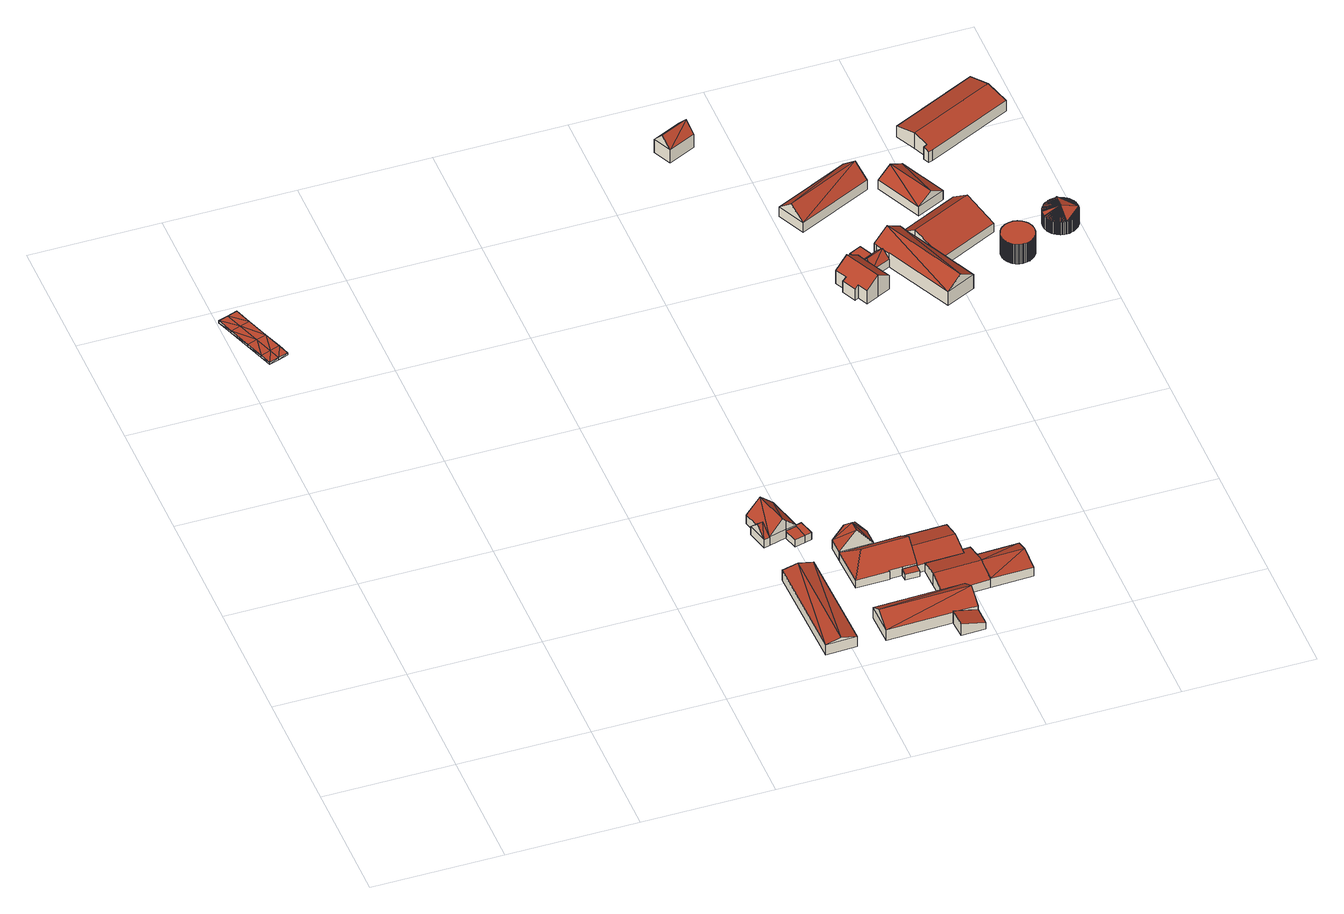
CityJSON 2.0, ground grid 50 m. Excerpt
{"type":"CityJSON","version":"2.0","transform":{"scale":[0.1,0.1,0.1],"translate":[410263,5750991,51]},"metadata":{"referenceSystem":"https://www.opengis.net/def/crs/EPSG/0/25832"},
"CityObjects":{
"building1":{"type":"Building","attributes":{"Geometrietyp2DReferenz":"2000","Gemeindeschluessel":"05515000","function":"53001_1800","roofType":"9999","measuredHeight":1},"geometry":[{"type":"Solid","lod":"2","boundaries":[[[[0,1,2]],[[1,3,2]],[[4,5,0]],[[5,1,0]],[[6,7,4]],[[7,5,4]],[[8,9,6]],[[9,7,6]],[[10,11,8]],[[11,9,8]],[[12,13,10]],[[13,11,10]],[[14,15,12]],[[15,13,12]],[[16,17,14]],[[17,15,14]],[[18,19,16]],[[19,17,16]],[[20,21,18]],[[21,19,18]],[[22,23,20]],[[23,21,20]],[[2,3,22]],[[3,23,22]],[[24,25,7]],[[7,25,5]],[[26,24,7]],[[26,7,9]],[[13,26,9]],[[13,9,11]],[[21,23,25]],[[25,23,3]],[[19,21,24]],[[24,21,25]],[[19,24,17]],[[17,24,26]],[[15,17,26]],[[15,26,13]],[[25,3,5]],[[5,3,1]],[[27,4,2]],[[4,0,2]],[[28,6,27]],[[6,4,27]],[[29,6,28]],[[29,8,6]],[[12,8,29]],[[12,10,8]],[[20,27,22]],[[27,2,22]],[[18,28,20]],[[28,27,20]],[[18,16,28]],[[16,29,28]],[[14,29,16]],[[14,12,29]]]],"semantics":{"surfaces":[{"type":"WallSurface"},{"type":"GroundSurface"},{"type":"RoofSurface"}],"values":[[0,0,0,0,0,0,0,0,0,0,0,0,0,0,0,0,0,0,0,0,0,0,0,0,1,1,1,1,1,1,1,1,1,1,1,1,1,1,1,1,2,2,2,2,2,2,2,2,2,2,2,2,2,2,2,2]]}}]},
"building2":{"type":"Building","attributes":{"Gemeindeschluessel":"05570040","Geometrietyp2DReferenz":"3000","function":"31001_2700","roofType":"3100","measuredHeight":6.21},"geometry":[{"type":"Solid","lod":"2","boundaries":[[[[30,31,32,33]],[[34,35,31,30]],[[36,37,35,34]],[[33,32,37,36]],[[30,38,34]],[[36,39,33]],[[38,30,33]],[[33,39,38]],[[34,38,39]],[[39,36,34]],[[31,35,37,32]]]],"semantics":{"surfaces":[{"type":"WallSurface"},{"type":"RoofSurface"},{"type":"GroundSurface"}],"values":[[0,0,0,0,0,0,1,1,1,1,2]]}}]},
"building3":{"type":"Building","attributes":{"Gemeindeschluessel":"05570040","Geometrietyp2DReferenz":"3000","function":"31001_1000"},"address":[{"country":"Germany","locality":"Sendenhorst","thoroughfareNumber":"34","thoroughfareName":"Rummler"}],"children":["building3-1","building3-2","building3-3","building3-4"]},
"building3-1":{"type":"BuildingPart","attributes":{"roofType":"1000","measuredHeight":3.26},"parents":["building3"],"geometry":[{"type":"Solid","lod":"2","boundaries":[[[[40,41,42,43]],[[44,45,41,40]],[[46,47,45,44]],[[44,40,43,48,46]],[[41,45,47,49,42]],[[49,48,43,42]],[[47,46,48,49]]]],"semantics":{"surfaces":[{"type":"WallSurface"},{"type":"RoofSurface"},{"type":"GroundSurface"},{"type":"ClosureSurface"}],"values":[[0,0,0,1,2,3,3]]}}]},
"building3-2":{"type":"BuildingPart","attributes":{"roofType":"3100","measuredHeight":7.84},"parents":["building3"],"geometry":[{"type":"Solid","lod":"2","boundaries":[[[[50,51,52,53]],[[54,55,51,50]],[[56,57,55,54]],[[50,58,54]],[[50,53,59,60]],[[60,58,50]],[[58,60,61,56]],[[56,54,58]],[[51,55,57,52]],[[57,56,53,52]],[[59,61,60]],[[59,53,56,61]]]],"semantics":{"surfaces":[{"type":"WallSurface"},{"type":"RoofSurface"},{"type":"GroundSurface"},{"type":"ClosureSurface"}],"values":[[0,0,0,0,1,1,1,1,2,3,0,3]]}}]},
"building3-3":{"type":"BuildingPart","attributes":{"roofType":"3100","measuredHeight":9.43},"parents":["building3"],"geometry":[{"type":"Solid","lod":"2","boundaries":[[[[62,53,52,63,64,65]],[[66,67,57,56,68]],[[69,70,67,66]],[[71,43,42,70,69]],[[72,73,71,69,74]],[[75,74,69]],[[74,75,62]],[[75,66,68,61,59,62]],[[72,74,62,65]],[[72,65,73]],[[75,69,66]],[[49,63,52,57,67,70,42]],[[43,71,73,48]],[[42,43,48,49]],[[48,73,65,64]],[[63,49,48,64]],[[61,68,56]],[[62,59,53]],[[57,52,53,56]],[[53,59,61,56]]]],"semantics":{"surfaces":[{"type":"WallSurface"},{"type":"RoofSurface"},{"type":"GroundSurface"},{"type":"ClosureSurface"}],"values":[[0,0,0,0,1,1,1,1,0,0,0,2,0,3,0,3,0,0,3,3]]}}]},
"building3-4":{"type":"BuildingPart","attributes":{"roofType":"1000","measuredHeight":3.27},"parents":["building3"],"geometry":[{"type":"Solid","lod":"2","boundaries":[[[[76,77,47,46]],[[64,63,77,76]],[[76,46,48,64]],[[47,77,63,49]],[[48,46,47,49]],[[63,64,48,49]]]],"semantics":{"surfaces":[{"type":"WallSurface"},{"type":"RoofSurface"},{"type":"GroundSurface"},{"type":"ClosureSurface"}],"values":[[0,0,1,2,3,3]]}}]},
"building4":{"type":"Building","attributes":{"Gemeindeschluessel":"05570040","Geometrietyp2DReferenz":"3000","function":"31001_2700"},"children":["building4-1","building4-2"]},
"building4-1":{"type":"BuildingPart","attributes":{"roofType":"2100","measuredHeight":5.52},"parents":["building4"],"geometry":[{"type":"Solid","lod":"2","boundaries":[[[[78,79,80,81]],[[82,83,79,78]],[[84,85,86,83,82]],[[78,81,87,84,82]],[[80,79,83,86]],[[85,84,87]],[[80,86,85,87,81]]]],"semantics":{"surfaces":[{"type":"WallSurface"},{"type":"RoofSurface"},{"type":"GroundSurface"},{"type":"ClosureSurface"}],"values":[[0,0,0,1,2,0,3]]}}]},
"building4-2":{"type":"BuildingPart","attributes":{"roofType":"3100","measuredHeight":9.21},"parents":["building4"],"geometry":[{"type":"Solid","lod":"2","boundaries":[[[[88,89,90,91,92,80,86]],[[93,94,95]],[[94,93,96,97]],[[97,98,99,94]],[[96,100,97]],[[96,93,101,100]],[[94,99,95]],[[95,88,86,85]],[[99,89,88,95]],[[98,90,89,99]],[[97,91,90,98]],[[100,92,91,97]],[[101,81,80,92,100]],[[95,85,87,101,93]],[[81,101,87]],[[80,81,87,85,86]]]],"semantics":{"surfaces":[{"type":"GroundSurface"},{"type":"RoofSurface"},{"type":"WallSurface"},{"type":"ClosureSurface"}],"values":[[0,1,1,1,2,2,2,2,2,2,2,2,2,1,2,3]]}}]},
"building5":{"type":"Building","attributes":{"Gemeindeschluessel":"05570040","Geometrietyp2DReferenz":"3000","function":"31001_2460","roofType":"9999","measuredHeight":12.11},"geometry":[{"type":"Solid","lod":"2","boundaries":[[[[102,103,104,105]],[[106,107,103,102]],[[108,109,107,106]],[[105,104,109,108]],[[102,110,111,106]],[[108,112,105]],[[110,113,111]],[[113,110,102]],[[112,113,102]],[[102,105,112]],[[106,111,113]],[[108,106,113]],[[113,112,108]],[[103,107,109,104]]]],"semantics":{"surfaces":[{"type":"WallSurface"},{"type":"RoofSurface"},{"type":"GroundSurface"}],"values":[[0,0,0,0,0,0,1,1,1,1,1,1,1,2]]}}]},
"building6":{"type":"Building","attributes":{"Gemeindeschluessel":"05570040","Geometrietyp2DReferenz":"3000","function":"31001_2700"},"children":["building6-1","building6-2","building6-3"]},
"building6-1":{"type":"BuildingPart","attributes":{"roofType":"2100","measuredHeight":2.85},"parents":["building6"],"geometry":[{"type":"Solid","lod":"2","boundaries":[[[[114,115,116,117]],[[118,119,115,114]],[[120,121,119,118]],[[114,117,122,120,118]],[[123,116,115,119,121]],[[121,120,122,123]],[[116,123,122,117]]]],"semantics":{"surfaces":[{"type":"WallSurface"},{"type":"RoofSurface"},{"type":"GroundSurface"},{"type":"ClosureSurface"}],"values":[[0,0,0,1,2,3,3]]}}]},
"building6-2":{"type":"BuildingPart","attributes":{"roofType":"3100","measuredHeight":5.65},"parents":["building6"],"geometry":[{"type":"Solid","lod":"2","boundaries":[[[[124,117,116,125,126]],[[127,128,129,130]],[[131,132,128,127]],[[133,134,132,131]],[[135,136,134,133]],[[126,125,136,135]],[[127,130,137,138,131]],[[139,124,126,135,133,131,138]],[[116,123,140,141,129,128,132,134,136,125]],[[117,124,139,122]],[[116,117,122,123]],[[123,122,139,138,140]],[[141,140,138,137]],[[129,141,137,130]]]],"semantics":{"surfaces":[{"type":"WallSurface"},{"type":"RoofSurface"},{"type":"GroundSurface"},{"type":"ClosureSurface"}],"values":[[0,0,0,0,0,0,1,1,2,0,3,3,3,3]]}}]},
"building6-3":{"type":"BuildingPart","attributes":{"roofType":"5000","measuredHeight":10.02},"parents":["building6"],"geometry":[{"type":"Solid","lod":"2","boundaries":[[[[121,120,142]],[[143,144,121,142]],[[145,146,144,143]],[[147,148,146,145]],[[149,150,148,147]],[[151,152,150,149]],[[153,130,129,152,151]],[[147,154,149]],[[145,143,142,139,155,154,147]],[[153,151,149,154,155]],[[140,123,121,144,146,148,150,152,129,141]],[[138,137,155,139]],[[122,123,140,138,139]],[[140,141,137,138]],[[120,122,139,142]],[[121,123,122,120]],[[130,153,155,137]],[[129,130,137,141]]]],"semantics":{"surfaces":[{"type":"WallSurface"},{"type":"RoofSurface"},{"type":"GroundSurface"},{"type":"ClosureSurface"}],"values":[[0,0,0,0,0,0,0,1,1,1,2,0,3,3,0,3,0,3]]}}]},
"building7":{"type":"Building","attributes":{"Gemeindeschluessel":"05570040","Geometrietyp2DReferenz":"3000","function":"31001_2700"},"children":["building7-1","building7-2"]},
"building7-1":{"type":"BuildingPart","attributes":{"roofType":"3100","measuredHeight":5.7},"parents":["building7"],"geometry":[{"type":"Solid","lod":"2","boundaries":[[[[156,157,158,159]],[[160,161,157,156]],[[162,163,164,161,160]],[[156,165,160]],[[166,165,156]],[[156,159,166]],[[162,160,165]],[[165,166,167,162]],[[157,161,164,168,158]],[[163,162,169]],[[168,170,159,158]],[[164,163,169,170,168]],[[169,162,167]],[[170,166,159]],[[170,169,167,166]]]],"semantics":{"surfaces":[{"type":"WallSurface"},{"type":"RoofSurface"},{"type":"GroundSurface"},{"type":"ClosureSurface"}],"values":[[0,0,0,0,1,1,1,1,2,0,3,3,0,3,3]]}}]},
"building7-2":{"type":"BuildingPart","attributes":{"roofType":"3100","measuredHeight":5.75},"parents":["building7"],"geometry":[{"type":"Solid","lod":"2","boundaries":[[[[171,172,173,174]],[[175,176,172,171]],[[177,178,176,175]],[[179,180,178,177]],[[181,182,180,179]],[[183,184,182,181]],[[185,159,158,184,183]],[[186,187,164,163]],[[174,173,187,186]],[[185,183,181,179,177,175,188]],[[171,174,186,163,169,167,188,175]],[[172,176,178,180,182,184,158,168,164,187,173]],[[159,185,188,166]],[[158,159,170,168]],[[159,166,170]],[[166,188,167]],[[170,169,163,164,168]],[[170,166,167,169]]]],"semantics":{"surfaces":[{"type":"WallSurface"},{"type":"RoofSurface"},{"type":"GroundSurface"},{"type":"ClosureSurface"}],"values":[[0,0,0,0,0,0,0,0,0,1,1,2,0,3,3,0,3,3]]}}]},
"building8":{"type":"Building","attributes":{"Gemeindeschluessel":"05570040","Geometrietyp2DReferenz":"3000","function":"31001_1000","roofType":"3100","measuredHeight":10.48},"address":[{"country":"Germany","locality":"Sendenhorst","thoroughfareNumber":"36","thoroughfareName":"Rummler"}],"geometry":[{"type":"Solid","lod":"2","boundaries":[[[[189,190,191,192]],[[193,194,190,189]],[[195,196,194,193]],[[192,191,196,195]],[[189,197,193]],[[195,198,192]],[[198,197,189]],[[189,192,198]],[[197,198,195]],[[195,193,197]],[[190,194,196,191]]]],"semantics":{"surfaces":[{"type":"WallSurface"},{"type":"RoofSurface"},{"type":"GroundSurface"}],"values":[[0,0,0,0,0,0,1,1,1,1,2]]}}]},
"building9":{"type":"Building","attributes":{"Gemeindeschluessel":"05570040","Geometrietyp2DReferenz":"3000","function":"31001_1000","roofType":"3100","measuredHeight":9.97},"address":[{"country":"Germany","locality":"Sendenhorst","thoroughfareNumber":"35","thoroughfareName":"Rummler"}],"geometry":[{"type":"Solid","lod":"2","boundaries":[[[[199,200,201,202]],[[203,204,200,199]],[[205,206,204,203]],[[207,208,206,205]],[[209,210,208,207]],[[211,212,210,209]],[[213,214,212,211]],[[215,216,214,213]],[[217,218,216,215]],[[219,220,218,217]],[[221,222,220,219]],[[202,201,222,221]],[[215,213,211,209,207,217]],[[205,203,199,202,221,219,217,207]],[[200,204,206,208,210,212,214,216,218,220,222,201]]]],"semantics":{"surfaces":[{"type":"WallSurface"},{"type":"RoofSurface"},{"type":"GroundSurface"}],"values":[[0,0,0,0,0,0,0,0,0,0,0,0,1,1,2]]}}]},
"building10":{"type":"Building","attributes":{"Gemeindeschluessel":"05570040","Geometrietyp2DReferenz":"3000","function":"51009_1611","roofType":"1000","measuredHeight":2.73},"geometry":[{"type":"Solid","lod":"2","boundaries":[[[[223,224,225,226]],[[227,228,224,223]],[[229,230,228,227]],[[226,225,230,229]],[[227,223,226,229]],[[224,228,230,225]]]],"semantics":{"surfaces":[{"type":"WallSurface"},{"type":"RoofSurface"},{"type":"GroundSurface"}],"values":[[0,0,0,0,1,2]]}}]},
"building11":{"type":"Building","attributes":{"Gemeindeschluessel":"05570040","Geometrietyp2DReferenz":"3000","function":"31001_2700","roofType":"3100","measuredHeight":9.46},"address":[{"country":"Germany","locality":"Sendenhorst","thoroughfareNumber":"35a","thoroughfareName":"Rummler"}],"geometry":[{"type":"Solid","lod":"2","boundaries":[[[[231,232,233,234]],[[235,236,232,231]],[[237,238,236,235]],[[234,233,238,237]],[[231,239,235]],[[237,240,234]],[[231,234,240]],[[240,239,231]],[[239,240,237]],[[237,235,239]],[[232,236,238,233]]]],"semantics":{"surfaces":[{"type":"WallSurface"},{"type":"RoofSurface"},{"type":"GroundSurface"}],"values":[[0,0,0,0,0,0,1,1,1,1,2]]}}]},
"building12":{"type":"Building","attributes":{"Gemeindeschluessel":"05570040","Geometrietyp2DReferenz":"3000","function":"31001_2700"},"children":["building12-1","building12-2","building12-3"]},
"building12-1":{"type":"BuildingPart","attributes":{"roofType":"3100","measuredHeight":6.8},"parents":["building12"],"geometry":[{"type":"Solid","lod":"2","boundaries":[[[[241,242,243,244]],[[245,246,247,248]],[[244,243,246,245]],[[245,249,244]],[[249,250,251,241]],[[241,244,249]],[[245,248,252,250]],[[250,249,245]],[[242,247,246,243]],[[242,241,248,247]],[[252,251,250]],[[252,248,241,251]]]],"semantics":{"surfaces":[{"type":"WallSurface"},{"type":"RoofSurface"},{"type":"GroundSurface"},{"type":"ClosureSurface"}],"values":[[0,0,0,0,1,1,1,1,2,3,0,3]]}}]},
"building12-2":{"type":"BuildingPart","attributes":{"roofType":"3100","measuredHeight":9.36},"parents":["building12"],"geometry":[{"type":"Solid","lod":"2","boundaries":[[[[253,254,255,256]],[[257,258,259,260,261]],[[262,253,256,261,260]],[[263,264,265,255,254,266]],[[257,264,263,258]],[[261,265,264,257]],[[256,255,265,261]],[[262,260,267]],[[254,253,262,267,266]],[[267,260,259]],[[263,266,267,259,258]]]],"semantics":{"surfaces":[{"type":"WallSurface"},{"type":"RoofSurface"},{"type":"GroundSurface"},{"type":"ClosureSurface"}],"values":[[0,1,1,2,0,0,0,0,3,0,3]]}}]},
"building12-3":{"type":"BuildingPart","attributes":{"roofType":"3100","measuredHeight":10.77},"parents":["building12"],"geometry":[{"type":"Solid","lod":"2","boundaries":[[[[268,269,254,253,270]],[[271,272,269,268]],[[273,274,272,271]],[[275,248,247,274,273]],[[276,277,242,241,278]],[[279,280,277,276]],[[268,270,262,267,259,279,281]],[[282,281,279]],[[281,282,271]],[[276,278,251,252,275,273,271,282]],[[281,271,268]],[[282,279,276]],[[269,272,274,247,242,277,280,263,266,254]],[[251,278,241]],[[248,275,252]],[[242,247,248,241]],[[248,252,251,241]],[[280,279,259,258,263]],[[262,270,253]],[[266,267,262,253,254]],[[263,258,259,267,266]]]],"semantics":{"surfaces":[{"type":"WallSurface"},{"type":"RoofSurface"},{"type":"GroundSurface"},{"type":"ClosureSurface"}],"values":[[0,0,0,0,0,0,1,1,1,1,0,0,2,0,0,3,3,0,0,3,3]]}}]},
"building13":{"type":"Building","attributes":{"Gemeindeschluessel":"05570040","Geometrietyp2DReferenz":"3000","function":"31001_2700","roofType":"3100","measuredHeight":7.72},"geometry":[{"type":"Solid","lod":"2","boundaries":[[[[283,284,285,286]],[[287,288,284,283]],[[289,290,288,287]],[[286,285,290,289]],[[283,291,287]],[[289,292,286]],[[291,283,286]],[[286,292,291]],[[287,291,292]],[[292,289,287]],[[284,288,290,285]]]],"semantics":{"surfaces":[{"type":"WallSurface"},{"type":"RoofSurface"},{"type":"GroundSurface"}],"values":[[0,0,0,0,0,0,1,1,1,1,2]]}}]},
"building14":{"type":"Building","attributes":{"Gemeindeschluessel":"05570040","Geometrietyp2DReferenz":"3000","function":"51003_1201","roofType":"1000","measuredHeight":9},"geometry":[{"type":"Solid","lod":"2","boundaries":[[[[293,294,295,296]],[[297,298,294,293]],[[299,300,298,297]],[[301,302,300,299]],[[303,304,302,301]],[[305,306,304,303]],[[307,308,306,305]],[[309,310,308,307]],[[311,312,310,309]],[[313,314,312,311]],[[315,316,314,313]],[[317,318,316,315]],[[319,320,318,317]],[[321,322,320,319]],[[323,324,322,321]],[[325,326,324,323]],[[327,328,326,325]],[[329,330,328,327]],[[331,332,330,329]],[[333,334,332,331]],[[335,336,334,333]],[[337,338,336,335]],[[339,340,338,337]],[[341,342,340,339]],[[343,344,342,341]],[[345,346,344,343]],[[347,348,346,345]],[[349,350,348,347]],[[351,352,350,349]],[[353,354,352,351]],[[355,356,354,353]],[[357,358,356,355]],[[359,360,358,357]],[[361,362,360,359]],[[363,364,362,361]],[[365,366,364,363]],[[367,368,366,365]],[[369,370,368,367]],[[371,372,370,369]],[[373,374,372,371]],[[375,376,374,373]],[[377,378,376,375]],[[379,380,378,377]],[[381,382,380,379]],[[383,384,382,381]],[[385,386,384,383]],[[387,388,386,385]],[[389,390,388,387]],[[391,392,390,389]],[[393,394,392,391]],[[395,396,394,393]],[[397,398,396,395]],[[399,400,398,397]],[[401,402,400,399]],[[403,404,402,401]],[[405,406,404,403]],[[407,408,406,405]],[[409,410,408,407]],[[411,412,410,409]],[[413,414,412,411]],[[415,416,414,413]],[[417,418,416,415]],[[419,420,418,417]],[[421,422,420,419]],[[423,424,422,421]],[[425,426,424,423]],[[427,428,426,425]],[[429,430,428,427]],[[431,432,430,429]],[[433,434,432,431]],[[435,436,434,433]],[[437,438,436,435]],[[439,440,438,437]],[[441,442,440,439]],[[443,444,442,441]],[[445,446,444,443]],[[447,448,446,445]],[[449,450,448,447]],[[451,452,450,449]],[[453,454,452,451]],[[455,456,454,453]],[[457,458,456,455]],[[459,460,458,457]],[[461,462,460,459]],[[463,464,462,461]],[[465,466,464,463]],[[467,468,466,465]],[[469,470,468,467]],[[471,472,470,469]],[[473,474,472,471]],[[475,476,474,473]],[[477,478,476,475]],[[479,480,478,477]],[[481,482,480,479]],[[483,484,482,481]],[[296,295,484,483]],[[481,479,477,475,473,471,469,467,465,463,461,459,457,455,453,451,449,447,445,443,441,439,437,435,433,431,429,427,425,423,421,419,417,415,413,411,409,407,405,403,401,399,397,395,393,391,389,387,385,383,381,379,377,375,373,371,369,367,365,363,361,359,357,355,353,351,349,347,345,343,341,339,337,335,333,331,329,327,325,323,321,319,317,315,313,311,309,307,305,303,301,299,297,293,296,483]],[[294,298,300,302,304,306,308,310,312,314,316,318,320,322,324,326,328,330,332,334,336,338,340,342,344,346,348,350,352,354,356,358,360,362,364,366,368,370,372,374,376,378,380,382,384,386,388,390,392,394,396,398,400,402,404,406,408,410,412,414,416,418,420,422,424,426,428,430,432,434,436,438,440,442,444,446,448,450,452,454,456,458,460,462,464,466,468,470,472,474,476,478,480,482,484,295]]]],"semantics":{"surfaces":[{"type":"WallSurface"},{"type":"RoofSurface"},{"type":"GroundSurface"}],"values":[[0,0,0,0,0,0,0,0,0,0,0,0,0,0,0,0,0,0,0,0,0,0,0,0,0,0,0,0,0,0,0,0,0,0,0,0,0,0,0,0,0,0,0,0,0,0,0,0,0,0,0,0,0,0,0,0,0,0,0,0,0,0,0,0,0,0,0,0,0,0,0,0,0,0,0,0,0,0,0,0,0,0,0,0,0,0,0,0,0,0,0,0,0,0,0,0,1,2]]}}]},
"building15":{"type":"Building","attributes":{"Gemeindeschluessel":"05570040","Geometrietyp2DReferenz":"3000","function":"51003_1201","roofType":"5000","measuredHeight":8.11},"geometry":[{"type":"Solid","lod":"2","boundaries":[[[[485,486,487]],[[488,485,487]],[[489,488,487]],[[490,489,487]],[[491,490,487]],[[492,491,487]],[[493,492,487]],[[494,493,487]],[[495,494,487]],[[496,495,487]],[[497,496,487]],[[498,497,487]],[[499,498,487]],[[500,499,487]],[[501,500,487]],[[502,501,487]],[[503,502,487]],[[504,503,487]],[[504,487,505]],[[504,505,506]],[[507,504,506]],[[507,506,508]],[[508,509,507]],[[510,511,512]],[[487,510,512]],[[487,512,513]],[[487,513,514]],[[487,514,515]],[[487,515,516]],[[487,516,517]],[[487,517,518]],[[487,518,519]],[[487,519,520]],[[487,520,521]],[[487,521,522]],[[487,522,523]],[[487,523,524]],[[487,524,525]],[[487,525,526]],[[487,526,527]],[[487,527,528]],[[487,528,529]],[[487,529,530]],[[487,530,531]],[[487,531,532]],[[487,532,533]],[[487,533,534]],[[487,534,535]],[[535,505,487]],[[536,537,538]],[[506,505,535]],[[511,510,539]],[[540,541,542]],[[543,544,545,546,547,548,549,550,551,552,553,554,555,556,557,558,559,560,561,562,563,564,565,566,567,568,569,570,571,572,573,574,575,576,577,578,579,580,581,582,583,584,585,586,587,588,589,590,591,592,593,594,595,596,597,598,599,600,601,602,603,604,605,606,607,608,609,610,611,612,613,614,615,616,617,618,619,620,621,622,623,624,625,626,627,628,629,630,631,632,633,634,635,636,637,638,639,640,641]],[[504,543,641,503]],[[507,544,543,504]],[[509,545,544,507]],[[508,546,545,509]],[[506,547,546,508]],[[535,548,547,506]],[[534,549,548,535]],[[533,550,549,534]],[[532,551,550,533]],[[531,552,551,532]],[[530,553,552,531]],[[529,554,553,530]],[[528,555,554,529]],[[527,556,555,528]],[[526,557,556,527]],[[525,558,557,526]],[[524,559,558,525]],[[523,560,559,524]],[[522,561,560,523]],[[521,562,561,522]],[[520,563,562,521]],[[519,564,563,520]],[[518,565,564,519]],[[517,566,565,518]],[[516,567,566,517]],[[515,568,567,516]],[[514,569,568,515]],[[513,570,569,514]],[[512,571,570,513]],[[511,572,571,512]],[[539,573,572,511]],[[642,574,573,539]],[[643,575,574,642]],[[644,576,575,643]],[[645,577,576,644]],[[646,578,577,645]],[[647,579,578,646]],[[648,580,579,647]],[[649,581,580,648]],[[650,582,581,649]],[[651,583,582,650]],[[652,584,583,651]],[[653,585,584,652]],[[654,586,585,653]],[[655,587,586,654]],[[656,588,587,655]],[[657,589,588,656]],[[658,590,589,657]],[[659,591,590,658]],[[660,592,591,659]],[[661,593,592,660]],[[662,594,593,661]],[[663,595,594,662]],[[536,596,595,663]],[[538,597,596,536]],[[664,598,597,538]],[[665,599,598,664]],[[666,600,599,665]],[[667,601,600,666]],[[668,602,601,667]],[[669,603,602,668]],[[670,604,603,669]],[[671,605,604,670]],[[672,606,605,671]],[[673,607,606,672]],[[674,608,607,673]],[[675,609,608,674]],[[676,610,609,675]],[[677,611,610,676]],[[678,612,611,677]],[[679,613,612,678]],[[680,614,613,679]],[[681,615,614,680]],[[682,616,615,681]],[[683,617,616,682]],[[684,618,617,683]],[[685,619,618,684]],[[686,620,619,685]],[[540,621,620,686]],[[542,622,621,540]],[[687,623,622,542]],[[486,624,623,687]],[[485,625,624,486]],[[488,626,625,485]],[[489,627,626,488]],[[490,628,627,489]],[[491,629,628,490]],[[492,630,629,491]],[[493,631,630,492]],[[494,632,631,493]],[[495,633,632,494]],[[496,634,633,495]],[[497,635,634,496]],[[498,636,635,497]],[[499,637,636,498]],[[500,638,637,499]],[[501,639,638,500]],[[502,640,639,501]],[[503,641,640,502]],[[536,663,662]],[[537,536,662]],[[537,662,661]],[[537,661,660]],[[537,660,659]],[[537,659,658]],[[537,658,657]],[[537,657,656]],[[537,656,655]],[[537,655,654]],[[537,654,653]],[[537,653,652]],[[537,652,651]],[[537,651,650]],[[537,650,649]],[[537,649,648]],[[537,648,647]],[[537,647,646]],[[537,646,645]],[[537,645,644]],[[537,644,643]],[[537,643,642]],[[537,642,539]],[[537,539,510]],[[510,487,537]],[[664,538,537]],[[665,664,537]],[[666,665,537]],[[667,666,537]],[[668,667,537]],[[669,668,537]],[[670,669,537]],[[671,670,537]],[[672,671,537]],[[673,672,537]],[[674,673,537]],[[675,674,537]],[[676,675,537]],[[677,676,537]],[[678,677,537]],[[679,678,537]],[[680,679,537]],[[681,680,537]],[[682,681,537]],[[683,682,537]],[[684,683,537]],[[685,684,537]],[[685,537,487]],[[686,685,487]],[[540,686,487]],[[487,541,540]],[[542,541,487]],[[687,542,487]],[[486,687,487]]]],"semantics":{"surfaces":[{"type":"RoofSurface"},{"type":"WallSurface"},{"type":"GroundSurface"}],"values":[[0,0,0,0,0,0,0,0,0,0,0,0,0,0,0,0,0,0,0,0,0,0,0,0,0,0,0,0,0,0,0,0,0,0,0,0,0,0,0,0,0,0,0,0,0,0,0,0,0,1,1,1,1,2,1,1,1,1,1,1,1,1,1,1,1,1,1,1,1,1,1,1,1,1,1,1,1,1,1,1,1,1,1,1,1,1,1,1,1,1,1,1,1,1,1,1,1,1,1,1,1,1,1,1,1,1,1,1,1,1,1,1,1,1,1,1,1,1,1,1,1,1,1,1,1,1,1,1,1,1,1,1,1,1,1,1,1,1,1,1,1,1,1,1,1,1,1,1,1,1,1,1,1,0,0,0,0,0,0,0,0,0,0,0,0,0,0,0,0,0,0,0,0,0,0,0,0,0,0,0,0,0,0,0,0,0,0,0,0,0,0,0,0,0,0,0,0,0,0,0,0,0,0,0,0,0,0]]}}]},
"building16":{"type":"Building","attributes":{"Gemeindeschluessel":"05570040","Geometrietyp2DReferenz":"3000","function":"31001_2700","roofType":"3100","measuredHeight":7.17},"geometry":[{"type":"Solid","lod":"2","boundaries":[[[[688,689,690,691]],[[692,693,689,688]],[[694,695,693,692]],[[696,697,695,694]],[[698,699,697,696]],[[700,701,699,698]],[[702,703,701,700]],[[704,705,703,702]],[[691,690,705,704]],[[698,696,694,700]],[[692,688,691,704,702,700,694]],[[689,693,695,697,699,701,703,705,690]]]],"semantics":{"surfaces":[{"type":"WallSurface"},{"type":"RoofSurface"},{"type":"GroundSurface"}],"values":[[0,0,0,0,0,0,0,0,0,1,1,2]]}}]}
},
"vertices":[
[84,2470,13],[84,2470,3],[46,2457,13],[46,2457,3],[106,2405,13],[106,2405,3],[136,2318,14],[136,2318,4],[160,2249,14],[160,2249,4],[176,2204,14],[176,2204,4],[138,2191,14],[138,2191,4],[100,2178,14],[100,2178,4],[84,2223,14],[84,2223,4],[60,2292,14],[60,2292,4],[30,2379,13],[30,2379,3],[8,2444,13],[8,2444,3],[98,2305,4],[68,2392,3],[122,2236,4],[68,2392,13],[98,2305,14],[122,2236,14],
[1509,76,76],[1509,76,29],[1499,493,29],[1499,493,76],[1392,73,76],[1392,73,29],[1382,490,76],[1382,490,29],[1451,75,91],[1441,491,91],
[1534,714,63],[1534,714,30],[1509,708,30],[1509,708,63],[1550,654,63],[1550,654,30],[1525,647,63],[1525,647,30],[1511,703,63],[1511,703,30],
[1381,669,67],[1381,669,30],[1402,674,30],[1402,674,67],[1360,750,67],[1360,750,30],[1381,755,67],[1381,755,30],[1371,709,109],[1401,676,69],[1391,715,109],[1381,754,69],
[1402,674,69],[1469,692,30],[1469,692,63],[1469,692,69],[1366,810,69],[1366,810,30],[1381,755,69],[1475,839,69],[1475,839,30],[1509,708,69],[1469,692,111],[1511,703,69],[1456,688,125],[1421,824,125],
[1484,637,63],[1484,637,30],
[1960,10,61],[1960,10,29],[1958,82,29],[1958,82,61],[1868,7,84],[1868,7,29],[1866,79,84],[1866,79,78],[1866,79,29],[1888,80,78],
[1615,72,29],[1612,198,29],[1868,206,29],[1954,208,29],[1954,204,29],[1956,145,121],[1613,135,121],[1615,72,78],[1954,204,81],[1954,208,78],[1868,206,78],[1612,198,78],[1954,204,78],[1958,82,78],
[1602,586,69],[1602,586,30],[1604,519,30],[1604,519,69],[1730,589,69],[1730,589,30],[1732,523,69],[1732,523,30],[1645,587,125],[1686,588,126],[1668,521,151],[1667,562,151],
[1838,347,54],[1838,347,29],[1838,365,29],[1838,365,57],[1784,346,54],[1784,346,29],[1783,372,58],[1783,372,29],[1838,374,58],[1838,374,29],
[1838,365,64],[1864,366,29],[1864,366,64],[2005,532,64],[2005,532,29],[1833,527,29],[1833,527,64],[2008,451,86],[2008,451,29],[2010,396,71],[2010,396,29],[2011,370,64],[2011,370,29],[1835,450,85],[1836,446,86],[1838,374,67],[1836,446,29],[1835,450,29],
[1783,372,67],[1735,370,67],[1735,370,29],[1735,367,65],[1735,367,29],[1608,364,66],[1608,364,29],[1604,519,66],[1604,519,29],[1732,523,67],[1732,523,29],[1833,527,67],[1655,443,129],[1835,450,129],
[2206,349,70],[2206,349,30],[2046,344,30],[2046,344,70],[2211,213,70],[2211,213,30],[2050,208,70],[2050,208,66],[2050,208,30],[2208,297,87],[2048,291,87],[2048,283,86],[2048,291,30],[2050,225,70],[2048,291,70],
[1868,206,66],[1868,206,30],[1954,208,30],[1954,208,66],[1866,286,88],[1866,286,30],[1864,366,66],[1864,366,30],[2011,370,66],[2011,370,30],[2010,396,60],[2010,396,30],[2044,397,60],[2044,397,30],[2046,344,74],[1954,204,65],[1954,204,30],[2048,291,88],
[1835,2806,71],[1835,2806,9],[1730,2757,9],[1730,2757,71],[1868,2735,71],[1868,2735,9],[1763,2687,71],[1763,2687,9],[1852,2771,114],[1746,2722,114],
[2091,1830,80],[2091,1830,29],[2117,1775,29],[2117,1775,79],[2105,1836,90],[2105,1836,29],[2083,1881,90],[2083,1881,29],[2133,1905,129],[2133,1905,29],[2183,1929,90],[2183,1929,29],[2187,1919,90],[2187,1919,29],[2214,1863,90],[2214,1863,29],[2249,1791,90],[2249,1791,29],[2199,1767,129],[2199,1767,29],[2149,1743,90],[2149,1743,29],[2131,1782,90],[2131,1782,29],
[2218,2005,56],[2218,2005,29],[2171,1982,29],[2171,1982,56],[2243,1953,56],[2243,1953,29],[2196,1931,56],[2196,1931,29],
[2068,2173,69],[2068,2173,26],[2353,2308,26],[2353,2308,69],[2018,2280,69],[2018,2280,26],[2303,2415,69],[2303,2415,26],[2043,2226,121],[2328,2361,121],
[2259,1954,66],[2259,1954,30],[2187,1919,30],[2187,1919,66],[2214,1863,66],[2214,1863,30],[2286,1897,30],[2286,1897,66],[2201,1891,98],[2272,1925,98],[2271,1929,94],[2274,1922,94],
[2457,1833,71],[2457,1833,30],[2690,1944,30],[2690,1944,71],[2605,2122,71],[2373,2011,71],[2385,1985,94],[2402,1950,123],[2634,2061,123],[2434,1883,94],[2373,2011,30],[2605,2122,30],[2634,2061,30],[2402,1950,30],[2402,1950,94],
[2524,1693,94],[2524,1693,30],[2457,1833,94],[2410,1638,94],[2410,1638,30],[2286,1898,94],[2286,1898,30],[2286,1897,94],[2255,1963,94],[2255,1963,30],[2259,1954,94],[2370,2017,94],[2370,2017,30],[2467,1666,137],[2312,1990,137],
[2583,2167,70],[2583,2167,28],[2497,2347,28],[2497,2347,70],[2475,2115,70],[2475,2115,28],[2389,2295,70],[2389,2295,28],[2529,2141,105],[2443,2321,105],
[2794,1809,121],[2794,1809,31],[2795,1810,31],[2795,1810,121],[2794,1804,121],[2794,1804,31],[2792,1799,121],[2792,1799,31],[2791,1794,121],[2791,1794,31],[2789,1790,121],[2789,1790,31],[2787,1786,121],[2787,1786,31],[2785,1783,121],[2785,1783,31],[2782,1780,121],[2782,1780,31],[2780,1777,121],[2780,1777,31],[2777,1774,121],[2777,1774,31],[2775,1772,121],[2775,1772,31],[2773,1770,121],[2773,1770,31],[2770,1768,121],[2770,1768,31],[2767,1766,121],[2767,1766,31],[2764,1764,121],[2764,1764,31],[2761,1762,121],[2761,1762,31],[2757,1760,121],[2757,1760,31],[2753,1759,121],[2753,1759,31],[2749,1758,121],[2749,1758,31],[2745,1757,121],[2745,1757,31],[2740,1756,121],[2740,1756,31],[2735,1756,121],[2735,1756,31],[2730,1756,121],[2730,1756,31],[2729,1756,121],[2729,1756,31],[2728,1756,121],[2728,1756,31],[2723,1756,121],[2723,1756,31],[2718,1757,121],[2718,1757,31],[2714,1759,121],[2714,1759,31],[2709,1760,121],[2709,1760,31],[2705,1762,121],[2705,1762,31],[2702,1764,121],[2702,1764,31],[2698,1766,121],[2698,1766,31],[2695,1768,121],[2695,1768,31],[2693,1770,121],[2693,1770,31],[2690,1773,121],[2690,1773,31],[2688,1775,121],[2688,1775,31],[2686,1778,121],[2686,1778,31],[2683,1780,121],[2683,1780,31],[2681,1783,121],[2681,1783,31],[2679,1786,121],[2679,1786,31],[2678,1790,121],[2678,1790,31],[2676,1793,121],[2676,1793,31],[2674,1798,121],[2674,1798,31],[2673,1802,121],[2673,1802,31],[2672,1807,121],[2672,1807,31],[2671,1812,121],[2671,1812,31],[2671,1817,121],[2671,1817,31],[2671,1818,121],[2671,1818,31],[2671,1822,121],[2671,1822,31],[2672,1828,121],[2672,1828,31],[2673,1832,121],[2673,1832,31],[2674,1837,121],[2674,1837,31],[2676,1841,121],[2676,1841,31],[2677,1845,121],[2677,1845,31],[2679,1849,121],[2679,1849,31],[2682,1852,121],[2682,1852,31],[2684,1855,121],[2684,1855,31],[2686,1858,121],[2686,1858,31],[2688,1861,121],[2688,1861,31],[2691,1863,121],[2691,1863,31],[2693,1865,121],[2693,1865,31],[2696,1867,121],[2696,1867,31],[2699,1869,121],[2699,1869,31],[2702,1871,121],[2702,1871,31],[2705,1873,121],[2705,1873,31],[2709,1875,121],[2709,1875,31],[2713,1876,121],[2713,1876,31],[2717,1878,121],[2717,1878,31],[2722,1879,121],[2722,1879,31],[2727,1879,121],[2727,1879,31],[2732,1880,121],[2732,1880,31],[2737,1880,121],[2737,1880,31],[2742,1879,121],[2742,1879,31],[2747,1878,121],[2747,1878,31],[2752,1877,121],[2752,1877,31],[2756,1875,121],[2756,1875,31],[2760,1873,121],[2760,1873,31],[2764,1871,121],[2764,1871,31],[2768,1869,121],[2768,1869,31],[2771,1867,121],[2771,1867,31],[2774,1864,121],[2774,1864,31],[2776,1862,121],[2776,1862,31],[2779,1860,121],[2779,1860,31],[2781,1857,121],[2781,1857,31],[2783,1855,121],[2783,1855,31],[2785,1852,121],[2785,1852,31],[2787,1849,121],[2787,1849,31],[2788,1845,121],[2788,1845,31],[2790,1842,121],[2790,1842,31],[2792,1838,121],[2792,1838,31],[2793,1834,121],[2793,1834,31],[2794,1829,121],[2794,1829,31],[2795,1825,121],[2795,1825,31],[2795,1820,121],[2795,1820,31],[2795,1815,121],[2795,1815,31],
[2900,1851,91],[2903,1849,91],[2925,1911,114],[2896,1852,91],[2893,1854,91],[2890,1856,91],[2887,1858,91],[2884,1859,91],[2882,1862,91],[2879,1864,91],[2876,1867,91],[2874,1870,91],[2871,1873,91],[2869,1877,91],[2866,1881,91],[2864,1885,91],[2863,1890,91],[2861,1895,91],[2861,1897,91],[2860,1899,91],[2860,1920,95],[2860,1919,91],[2860,1904,91],[2859,1914,91],[2859,1909,91],[2934,1975,96],[2933,1975,91],[2928,1976,91],[2924,1976,91],[2919,1975,91],[2913,1975,91],[2908,1974,91],[2906,1973,91],[2904,1972,91],[2899,1971,91],[2895,1968,91],[2891,1966,91],[2887,1964,91],[2883,1961,91],[2880,1958,91],[2877,1955,91],[2875,1952,91],[2872,1949,91],[2870,1947,91],[2869,1944,91],[2867,1941,91],[2865,1938,91],[2864,1934,91],[2863,1931,91],[2861,1927,91],[2861,1923,91],[2990,1907,91],[2989,1902,96],[2989,1902,91],[2937,1974,91],[2916,1846,91],[2916,1846,95],[2912,1847,91],[2860,1899,33],[2860,1904,33],[2859,1909,33],[2859,1914,33],[2860,1919,33],[2861,1923,33],[2861,1927,33],[2863,1931,33],[2864,1934,33],[2865,1938,33],[2867,1941,33],[2869,1944,33],[2870,1947,33],[2872,1949,33],[2875,1952,33],[2877,1955,33],[2880,1958,33],[2883,1961,33],[2887,1964,33],[2891,1966,33],[2895,1968,33],[2899,1971,33],[2904,1972,33],[2906,1973,33],[2908,1974,33],[2913,1975,33],[2919,1975,33],[2924,1976,33],[2928,1976,33],[2933,1975,33],[2937,1974,33],[2942,1973,33],[2945,1972,33],[2949,1971,33],[2952,1969,33],[2955,1968,33],[2958,1966,33],[2961,1964,33],[2964,1962,33],[2967,1960,33],[2970,1958,33],[2972,1955,33],[2975,1952,33],[2978,1948,33],[2980,1944,33],[2983,1940,33],[2985,1935,33],[2987,1930,33],[2988,1925,33],[2989,1923,33],[2989,1922,33],[2989,1917,33],[2990,1912,33],[2990,1907,33],[2989,1902,33],[2988,1897,33],[2987,1893,33],[2986,1889,33],[2984,1885,33],[2983,1882,33],[2981,1878,33],[2979,1875,33],[2977,1873,33],[2975,1870,33],[2973,1867,33],[2971,1865,33],[2968,1862,33],[2965,1860,33],[2961,1857,33],[2958,1855,33],[2953,1853,33],[2949,1851,33],[2944,1849,33],[2939,1847,33],[2934,1846,33],[2931,1846,33],[2926,1846,33],[2921,1846,33],[2916,1846,33],[2912,1847,33],[2907,1848,33],[2903,1849,33],[2900,1851,33],[2896,1852,33],[2893,1854,33],[2890,1856,33],[2887,1858,33],[2884,1859,33],[2882,1862,33],[2879,1864,33],[2876,1867,33],[2874,1870,33],[2871,1873,33],[2869,1877,33],[2866,1881,33],[2864,1885,33],[2863,1890,33],[2861,1895,33],[2861,1897,33],[2942,1973,91],[2945,1972,91],[2949,1971,91],[2952,1969,91],[2955,1968,91],[2958,1966,91],[2961,1964,91],[2964,1962,91],[2967,1960,91],[2970,1958,91],[2972,1955,91],[2975,1952,91],[2978,1948,91],[2980,1944,91],[2983,1940,91],[2985,1935,91],[2987,1930,91],[2988,1925,91],[2989,1923,91],[2989,1922,91],[2989,1917,91],[2990,1912,91],[2988,1897,91],[2987,1893,91],[2986,1889,91],[2984,1885,91],[2983,1882,91],[2981,1878,91],[2979,1875,91],[2977,1873,91],[2975,1870,91],[2973,1867,91],[2971,1865,91],[2968,1862,91],[2965,1860,91],[2961,1857,91],[2958,1855,91],[2953,1853,91],[2949,1851,91],[2944,1849,91],[2939,1847,91],[2934,1846,91],[2931,1846,91],[2926,1846,91],[2921,1846,91],[2907,1848,91],
[2591,2388,84],[2591,2388,27],[2602,2364,27],[2602,2364,77],[2606,2395,84],[2606,2395,27],[2580,2450,99],[2580,2450,27],[2542,2529,77],[2542,2529,27],[2871,2685,77],[2871,2685,27],[2908,2606,99],[2908,2606,27],[2946,2526,77],[2946,2526,27],[2618,2370,77],[2618,2370,27]
]}
